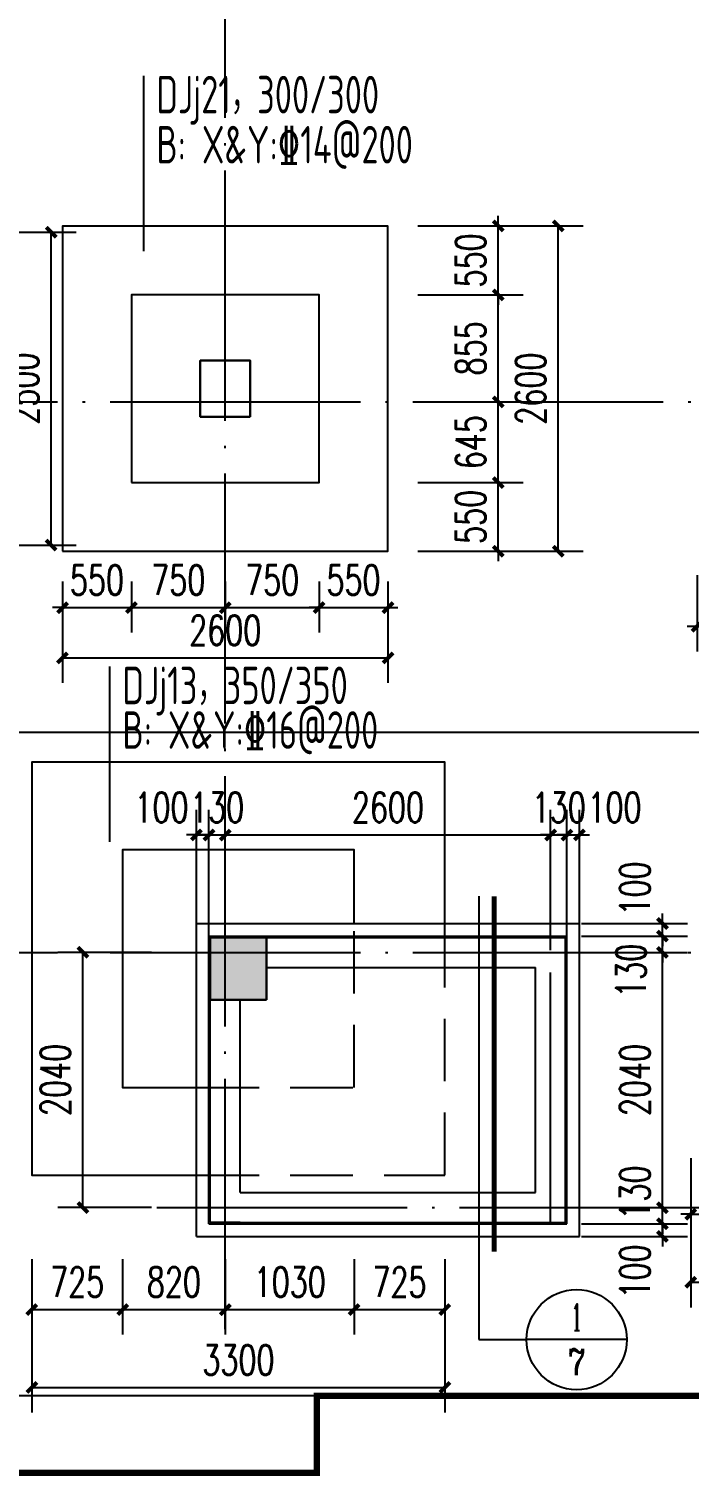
# Model space of a CAD drawing. Extents: x 1051052 to 1482120, y -981644 to -673261.
# Drawn here: x 1135956 to 1141230, y -850471 to -838906 of the extents above; entities that cross this region are included whole.
import ezdxf
from ezdxf.enums import TextEntityAlignment as Align

# ---------------------------------------------------------------- set-up
doc = ezdxf.new("R2010")
doc.units = 0
doc.header["$LTSCALE"] = 1000
doc.header["$MEASUREMENT"] = 0
doc.linetypes.add('DOTE', pattern=[2.42, 2, -0.2, 0.02, -0.2])
doc.linetypes.add('线型3', pattern=[750, 500, -250])
for name, color, linetype, lineweight in [('1526', 7, 'Continuous', 18), ('BASE-DJ', 2, 'Continuous', 25), ('BASE-DJ-BH', 7, 'Continuous', 25), ('BASE-JZ', 7, 'Continuous', 25), ('BEAM', 4, 'Continuous', 25), ('BEAM-DASH', 4, '线型3', 25), ('COLU', 2, 'Continuous', 30), ('TEXT', 7, 'Continuous', 25)]:
    doc.layers.add(name, color=color, linetype=linetype, lineweight=lineweight)
doc.layers.add('COLU-HATCH', color=7, linetype='Continuous', lineweight=25, true_color=0x5b5b5b)
for name, color, linetype in [('DIM_IDEN', 3, 'Continuous'), ('DOTE', 1, 'DOTE'), ('PUB_DIM', 3, 'Continuous'), ('PUB_TEXT', 7, 'Continuous')]:
    doc.layers.add(name, color=color, linetype=linetype)
doc.styles.add('_TCH_DIM_T3', font='SIMPLEX', dxfattribs={"width": 0.705882, "bigfont": 'GBCBIG'})
doc.styles.add('_TCH_LABEL', font='COMPLEX', dxfattribs={"bigfont": 'GBCBIG'})
doc.styles.add('FromPkpm', font='Pkpmeng', dxfattribs={"width": 0.7, "bigfont": 'hztxt'})
doc.dimstyles.new('_TCH_ARCH&&80', dxfattribs={"dimtxt": 238, "dimasz": 80, "dimexe": 200, "dimexo": 240, "dimgap": 101, "dimtad": 1, "dimdec": 0, "dimzin": 0, "dimdsep": 46, "dimtxsty": '_TCH_DIM_T3', "dimblk": 'ARCHTICK', "dimcen": 0.09, "dimclrt": 7, "dimazin": 2, "dimtfac": 1, "dimtdec": 0, "dimtix": 1, "dimtmove": 2, "dimatfit": 3, "dimfxl": 0, "dimtolj": 1, "dimtzin": 0, "dimarcsym": 0})

# ---------------------------------------------------------------- blocks, each defined once
blk = doc.blocks.new('_ArchTick')
at = {"color": 0, "linetype": 'ByBlock', "const_width": 0.4}
blk.add_lwpolyline([(-0.5, -0.5), (0.5, 0.5)], dxfattribs=at)
blk = doc.blocks.new('*D985')
at = {"layer": 'Defpoints', "color": 0, "transparency": 16777216}
for p in [(1136387, -846286), (1137176, -846286), (1137176, -848326)]:
    blk.add_point(p, dxfattribs=at)
at = {"layer": 'PUB_DIM', "color": 0, "lineweight": -2, "transparency": 16777216}
for p, q in [((1136936, -846286), (1136187, -846286)), ((1136387, -848326), (1136387, -846286)), ((1136936, -848326), (1136187, -848326))]:
    blk.add_line(p, q, dxfattribs=at)
at = {"layer": 'PUB_DIM', "color": 0, "lineweight": -2, "transparency": 16777216, "xscale": 80, "yscale": 80, "zscale": 80}
for p, rotation in [((1136387, -846286), 90), ((1136387, -848326), 270)]:
    blk.add_blockref('_ArchTick', p, dxfattribs=dict(at, rotation=rotation))
at = {"layer": 'PUB_DIM', "color": 7, "transparency": 16777216, "insert": (1136167, -847306), "char_height": 238, "attachment_point": 5, "rotation": 90, "style": '_TCH_DIM_T3'}
blk.add_mtext('\\A1;2040', dxfattribs=at)
blk = doc.blocks.new('*D997')
at = {"layer": 'Defpoints', "color": 0, "transparency": 16777216}
for p in [(1140131, -848456), (1141017, -848456), (1140131, -848556)]:
    blk.add_point(p, dxfattribs=at)
at = {"layer": 'PUB_DIM', "color": 0, "lineweight": -2, "transparency": 16777216}
for p, q in [((1141017, -848456), (1141017, -848376)), ((1140371, -848456), (1141217, -848456)), ((1141017, -848556), (1141017, -848456)), ((1140371, -848556), (1141217, -848556)), ((1141017, -848556), (1141017, -848636))]:
    blk.add_line(p, q, dxfattribs=at)
at = {"layer": 'PUB_DIM', "color": 0, "lineweight": -2, "transparency": 16777216, "xscale": 80, "yscale": 80, "zscale": 80}
for p, rotation in [((1141017, -848456), 270), ((1141017, -848556), 90)]:
    blk.add_blockref('_ArchTick', p, dxfattribs=dict(at, rotation=rotation))
at = {"layer": 'PUB_DIM', "color": 7, "transparency": 16777216, "insert": (1140797, -848836), "char_height": 238, "attachment_point": 5, "rotation": 90, "style": '_TCH_DIM_T3'}
blk.add_mtext('\\A1;100', dxfattribs=at)
blk = doc.blocks.new('*D998')
at = {"layer": 'Defpoints', "color": 0, "transparency": 16777216}
for p in [(1140131, -848326), (1141017, -848326), (1140131, -848456)]:
    blk.add_point(p, dxfattribs=at)
at = {"layer": 'PUB_DIM', "color": 0, "lineweight": -2, "transparency": 16777216}
for p, q in [((1141017, -848326), (1141017, -848246)), ((1140371, -848326), (1141217, -848326)), ((1141017, -848456), (1141017, -848326)), ((1140371, -848456), (1141217, -848456)), ((1141017, -848456), (1141017, -848536))]:
    blk.add_line(p, q, dxfattribs=at)
at = {"layer": 'PUB_DIM', "color": 0, "lineweight": -2, "transparency": 16777216, "xscale": 80, "yscale": 80, "zscale": 80}
for p, rotation in [((1141017, -848326), 270), ((1141017, -848456), 90)]:
    blk.add_blockref('_ArchTick', p, dxfattribs=dict(at, rotation=rotation))
at = {"layer": 'PUB_DIM', "color": 7, "transparency": 16777216, "insert": (1140797, -848206), "char_height": 238, "attachment_point": 5, "rotation": 90, "style": '_TCH_DIM_T3'}
blk.add_mtext('\\A1;130', dxfattribs=at)
blk = doc.blocks.new('*D999')
at = {"layer": 'Defpoints', "color": 0, "transparency": 16777216}
for p in [(1140131, -846286), (1141017, -846286), (1140131, -848326)]:
    blk.add_point(p, dxfattribs=at)
at = {"layer": 'PUB_DIM', "color": 0, "lineweight": -2, "transparency": 16777216}
for p, q in [((1140371, -846286), (1141217, -846286)), ((1141017, -848326), (1141017, -846286)), ((1140371, -848326), (1141217, -848326))]:
    blk.add_line(p, q, dxfattribs=at)
at = {"layer": 'PUB_DIM', "color": 0, "lineweight": -2, "transparency": 16777216, "xscale": 80, "yscale": 80, "zscale": 80}
for p, rotation in [((1141017, -846286), 90), ((1141017, -848326), 270)]:
    blk.add_blockref('_ArchTick', p, dxfattribs=dict(at, rotation=rotation))
at = {"layer": 'PUB_DIM', "color": 7, "transparency": 16777216, "insert": (1140797, -847306), "char_height": 238, "attachment_point": 5, "rotation": 90, "style": '_TCH_DIM_T3'}
blk.add_mtext('\\A1;2040', dxfattribs=at)
blk = doc.blocks.new('*D1000')
at = {"layer": 'Defpoints', "color": 0, "transparency": 16777216}
for p in [(1140131, -846156), (1141017, -846156), (1140131, -846286)]:
    blk.add_point(p, dxfattribs=at)
at = {"layer": 'PUB_DIM', "color": 0, "lineweight": -2, "transparency": 16777216}
for p, q in [((1141017, -846156), (1141017, -846076)), ((1140371, -846156), (1141217, -846156)), ((1141017, -846286), (1141017, -846156)), ((1140371, -846286), (1141217, -846286)), ((1141017, -846286), (1141017, -846366))]:
    blk.add_line(p, q, dxfattribs=at)
at = {"layer": 'PUB_DIM', "color": 0, "lineweight": -2, "transparency": 16777216, "xscale": 80, "yscale": 80, "zscale": 80}
for p, rotation in [((1141017, -846156), 270), ((1141017, -846286), 90)]:
    blk.add_blockref('_ArchTick', p, dxfattribs=dict(at, rotation=rotation))
at = {"layer": 'PUB_DIM', "color": 7, "transparency": 16777216, "insert": (1140766, -846433), "char_height": 238, "attachment_point": 5, "rotation": 90, "style": '_TCH_DIM_T3'}
blk.add_mtext('\\A1;130', dxfattribs=at)
blk = doc.blocks.new('*D1001')
at = {"layer": 'Defpoints', "color": 0, "transparency": 16777216}
for p in [(1140131, -846056), (1141017, -846056), (1140131, -846156)]:
    blk.add_point(p, dxfattribs=at)
at = {"layer": 'PUB_DIM', "color": 0, "lineweight": -2, "transparency": 16777216}
for p, q in [((1141017, -846056), (1141017, -845976)), ((1140371, -846056), (1141217, -846056)), ((1141017, -846156), (1141017, -846056)), ((1140371, -846156), (1141217, -846156)), ((1141017, -846156), (1141017, -846236))]:
    blk.add_line(p, q, dxfattribs=at)
at = {"layer": 'PUB_DIM', "color": 0, "lineweight": -2, "transparency": 16777216, "xscale": 80, "yscale": 80, "zscale": 80}
for p, rotation in [((1141017, -846056), 270), ((1141017, -846156), 90)]:
    blk.add_blockref('_ArchTick', p, dxfattribs=dict(at, rotation=rotation))
at = {"layer": 'PUB_DIM', "color": 7, "transparency": 16777216, "insert": (1140797, -845776), "char_height": 238, "attachment_point": 5, "rotation": 90, "style": '_TCH_DIM_T3'}
blk.add_mtext('\\A1;100', dxfattribs=at)
blk = doc.blocks.new('*D1002')
at = {"layer": 'Defpoints', "color": 0, "transparency": 16777216}
for p in [(1137394, -845348), (1137294, -846509), (1137394, -846509)]:
    blk.add_point(p, dxfattribs=at)
at = {"layer": 'PUB_DIM', "color": 0, "lineweight": -2, "transparency": 16777216}
for p, q in [((1137294, -846269), (1137294, -845148)), ((1137394, -846269), (1137394, -845148)), ((1137294, -845348), (1137214, -845348)), ((1137294, -845348), (1137394, -845348)), ((1137394, -845348), (1137474, -845348))]:
    blk.add_line(p, q, dxfattribs=at)
at = {"layer": 'PUB_DIM', "color": 0, "lineweight": -2, "transparency": 16777216, "xscale": 80, "yscale": 80, "zscale": 80}
blk.add_blockref('_ArchTick', (1137294, -845348), dxfattribs=at)
at = {"layer": 'PUB_DIM', "color": 0, "lineweight": -2, "transparency": 16777216, "xscale": 80, "yscale": 80, "zscale": 80, "rotation": 180}
blk.add_blockref('_ArchTick', (1137394, -845348), dxfattribs=at)
at = {"layer": 'PUB_DIM', "color": 7, "transparency": 16777216, "insert": (1137014, -845128), "char_height": 238, "attachment_point": 5, "style": '_TCH_DIM_T3'}
blk.add_mtext('\\A1;100', dxfattribs=at)
blk = doc.blocks.new('*D1003')
at = {"layer": 'Defpoints', "color": 0, "transparency": 16777216}
for p in [(1137524, -845348), (1137394, -846509), (1137524, -846509)]:
    blk.add_point(p, dxfattribs=at)
at = {"layer": 'PUB_DIM', "color": 0, "lineweight": -2, "transparency": 16777216}
for p, q in [((1137394, -846269), (1137394, -845148)), ((1137524, -846269), (1137524, -845148)), ((1137394, -845348), (1137314, -845348)), ((1137394, -845348), (1137524, -845348)), ((1137524, -845348), (1137604, -845348))]:
    blk.add_line(p, q, dxfattribs=at)
at = {"layer": 'PUB_DIM', "color": 0, "lineweight": -2, "transparency": 16777216, "xscale": 80, "yscale": 80, "zscale": 80}
blk.add_blockref('_ArchTick', (1137394, -845348), dxfattribs=at)
at = {"layer": 'PUB_DIM', "color": 0, "lineweight": -2, "transparency": 16777216, "xscale": 80, "yscale": 80, "zscale": 80, "rotation": 180}
blk.add_blockref('_ArchTick', (1137524, -845348), dxfattribs=at)
at = {"layer": 'PUB_DIM', "color": 7, "transparency": 16777216, "insert": (1137459, -845128), "char_height": 238, "attachment_point": 5, "style": '_TCH_DIM_T3'}
blk.add_mtext('\\A1;130', dxfattribs=at)
blk = doc.blocks.new('*D1004')
at = {"layer": 'Defpoints', "color": 0, "transparency": 16777216}
for p in [(1140124, -845348), (1137524, -846509), (1140124, -846509)]:
    blk.add_point(p, dxfattribs=at)
at = {"layer": 'PUB_DIM', "color": 0, "lineweight": -2, "transparency": 16777216}
for p, q in [((1137524, -846269), (1137524, -845148)), ((1140124, -846269), (1140124, -845148)), ((1137524, -845348), (1140124, -845348))]:
    blk.add_line(p, q, dxfattribs=at)
at = {"layer": 'PUB_DIM', "color": 0, "lineweight": -2, "transparency": 16777216, "xscale": 80, "yscale": 80, "zscale": 80, "rotation": 180}
blk.add_blockref('_ArchTick', (1137524, -845348), dxfattribs=at)
at = {"layer": 'PUB_DIM', "color": 0, "lineweight": -2, "transparency": 16777216, "xscale": 80, "yscale": 80, "zscale": 80}
blk.add_blockref('_ArchTick', (1140124, -845348), dxfattribs=at)
at = {"layer": 'PUB_DIM', "color": 7, "transparency": 16777216, "insert": (1138824, -845128), "char_height": 238, "attachment_point": 5, "style": '_TCH_DIM_T3'}
blk.add_mtext('\\A1;2600', dxfattribs=at)
blk = doc.blocks.new('*D1005')
at = {"layer": 'Defpoints', "color": 0, "transparency": 16777216}
for p in [(1140254, -845348), (1140124, -846509), (1140254, -846509)]:
    blk.add_point(p, dxfattribs=at)
at = {"layer": 'PUB_DIM', "color": 0, "lineweight": -2, "transparency": 16777216}
for p, q in [((1140124, -846269), (1140124, -845148)), ((1140254, -846269), (1140254, -845148)), ((1140124, -845348), (1140044, -845348)), ((1140124, -845348), (1140254, -845348)), ((1140254, -845348), (1140334, -845348))]:
    blk.add_line(p, q, dxfattribs=at)
at = {"layer": 'PUB_DIM', "color": 0, "lineweight": -2, "transparency": 16777216, "xscale": 80, "yscale": 80, "zscale": 80}
blk.add_blockref('_ArchTick', (1140124, -845348), dxfattribs=at)
at = {"layer": 'PUB_DIM', "color": 0, "lineweight": -2, "transparency": 16777216, "xscale": 80, "yscale": 80, "zscale": 80, "rotation": 180}
blk.add_blockref('_ArchTick', (1140254, -845348), dxfattribs=at)
at = {"layer": 'PUB_DIM', "color": 7, "transparency": 16777216, "insert": (1140189, -845128), "char_height": 238, "attachment_point": 5, "style": '_TCH_DIM_T3'}
blk.add_mtext('\\A1;130', dxfattribs=at)
blk = doc.blocks.new('*D1006')
at = {"layer": 'Defpoints', "color": 0, "transparency": 16777216}
for p in [(1140354, -845348), (1140254, -846509), (1140354, -846509)]:
    blk.add_point(p, dxfattribs=at)
at = {"layer": 'PUB_DIM', "color": 0, "lineweight": -2, "transparency": 16777216}
for p, q in [((1140254, -846269), (1140254, -845148)), ((1140354, -846269), (1140354, -845148)), ((1140254, -845348), (1140174, -845348)), ((1140254, -845348), (1140354, -845348)), ((1140354, -845348), (1140434, -845348))]:
    blk.add_line(p, q, dxfattribs=at)
at = {"layer": 'PUB_DIM', "color": 0, "lineweight": -2, "transparency": 16777216, "xscale": 80, "yscale": 80, "zscale": 80}
blk.add_blockref('_ArchTick', (1140254, -845348), dxfattribs=at)
at = {"layer": 'PUB_DIM', "color": 0, "lineweight": -2, "transparency": 16777216, "xscale": 80, "yscale": 80, "zscale": 80, "rotation": 180}
blk.add_blockref('_ArchTick', (1140354, -845348), dxfattribs=at)
at = {"layer": 'PUB_DIM', "color": 7, "transparency": 16777216, "insert": (1140634, -845128), "char_height": 238, "attachment_point": 5, "style": '_TCH_DIM_T3'}
blk.add_mtext('\\A1;100', dxfattribs=at)
blk = doc.blocks.new('*D1037')
at = {"layer": 'Defpoints', "color": 0, "transparency": 16777216}
for p in [(1138824, -840481), (1140185, -840481), (1138824, -843081)]:
    blk.add_point(p, dxfattribs=at)
at = {"layer": 'PUB_DIM', "color": 0, "lineweight": -2, "transparency": 16777216}
for p, q in [((1139064, -840481), (1140385, -840481)), ((1140185, -843081), (1140185, -840481)), ((1139064, -843081), (1140385, -843081))]:
    blk.add_line(p, q, dxfattribs=at)
at = {"layer": 'PUB_DIM', "color": 0, "lineweight": -2, "transparency": 16777216, "xscale": 80, "yscale": 80, "zscale": 80}
for p, rotation in [((1140185, -840481), 90), ((1140185, -843081), 270)]:
    blk.add_blockref('_ArchTick', p, dxfattribs=dict(at, rotation=rotation))
at = {"layer": 'PUB_DIM', "color": 7, "transparency": 16777216, "insert": (1139965, -841781), "char_height": 238, "attachment_point": 5, "rotation": 90, "style": '_TCH_DIM_T3'}
blk.add_mtext('\\A1;2600', dxfattribs=at)
blk = doc.blocks.new('*D1038')
at = {"layer": 'Defpoints', "color": 0, "transparency": 16777216}
for p in [(1138824, -842531), (1139705, -842531), (1138824, -843081)]:
    blk.add_point(p, dxfattribs=at)
at = {"layer": 'PUB_DIM', "color": 0, "lineweight": -2, "transparency": 16777216}
for p, q in [((1139705, -842531), (1139705, -842451)), ((1139064, -842531), (1139905, -842531)), ((1139705, -843081), (1139705, -842531)), ((1139064, -843081), (1139905, -843081)), ((1139705, -843081), (1139705, -843161))]:
    blk.add_line(p, q, dxfattribs=at)
at = {"layer": 'PUB_DIM', "color": 0, "lineweight": -2, "transparency": 16777216, "xscale": 80, "yscale": 80, "zscale": 80}
for p, rotation in [((1139705, -842531), 270), ((1139705, -843081), 90)]:
    blk.add_blockref('_ArchTick', p, dxfattribs=dict(at, rotation=rotation))
at = {"layer": 'PUB_DIM', "color": 7, "transparency": 16777216, "insert": (1139485, -842806), "char_height": 238, "attachment_point": 5, "rotation": 90, "style": '_TCH_DIM_T3'}
blk.add_mtext('\\A1;550', dxfattribs=at)
blk = doc.blocks.new('*D1039')
at = {"layer": 'Defpoints', "color": 0, "transparency": 16777216}
for p in [(1138824, -841886), (1139705, -841886), (1138824, -842531)]:
    blk.add_point(p, dxfattribs=at)
at = {"layer": 'PUB_DIM', "color": 0, "lineweight": -2, "transparency": 16777216}
for p, q in [((1139064, -841886), (1139905, -841886)), ((1139705, -842531), (1139705, -841886)), ((1139064, -842531), (1139905, -842531))]:
    blk.add_line(p, q, dxfattribs=at)
at = {"layer": 'PUB_DIM', "color": 0, "lineweight": -2, "transparency": 16777216, "xscale": 80, "yscale": 80, "zscale": 80}
for p, rotation in [((1139705, -841886), 90), ((1139705, -842531), 270)]:
    blk.add_blockref('_ArchTick', p, dxfattribs=dict(at, rotation=rotation))
at = {"layer": 'PUB_DIM', "color": 7, "transparency": 16777216, "insert": (1139485, -842209), "char_height": 238, "attachment_point": 5, "rotation": 90, "style": '_TCH_DIM_T3'}
blk.add_mtext('\\A1;645', dxfattribs=at)
blk = doc.blocks.new('*D1040')
at = {"layer": 'Defpoints', "color": 0, "transparency": 16777216}
for p in [(1138824, -841031), (1139705, -841031), (1138824, -841886)]:
    blk.add_point(p, dxfattribs=at)
at = {"layer": 'PUB_DIM', "color": 0, "lineweight": -2, "transparency": 16777216}
for p, q in [((1139064, -841031), (1139905, -841031)), ((1139705, -841886), (1139705, -841031)), ((1139064, -841886), (1139905, -841886))]:
    blk.add_line(p, q, dxfattribs=at)
at = {"layer": 'PUB_DIM', "color": 0, "lineweight": -2, "transparency": 16777216, "xscale": 80, "yscale": 80, "zscale": 80}
for p, rotation in [((1139705, -841031), 90), ((1139705, -841886), 270)]:
    blk.add_blockref('_ArchTick', p, dxfattribs=dict(at, rotation=rotation))
at = {"layer": 'PUB_DIM', "color": 7, "transparency": 16777216, "insert": (1139485, -841459), "char_height": 238, "attachment_point": 5, "rotation": 90, "style": '_TCH_DIM_T3'}
blk.add_mtext('\\A1;855', dxfattribs=at)
blk = doc.blocks.new('*D1041')
at = {"layer": 'Defpoints', "color": 0, "transparency": 16777216}
for p in [(1138824, -840481), (1139705, -840481), (1138824, -841031)]:
    blk.add_point(p, dxfattribs=at)
at = {"layer": 'PUB_DIM', "color": 0, "lineweight": -2, "transparency": 16777216}
for p, q in [((1139705, -840481), (1139705, -840401)), ((1139064, -840481), (1139905, -840481)), ((1139705, -841031), (1139705, -840481)), ((1139064, -841031), (1139905, -841031)), ((1139705, -841031), (1139705, -841111))]:
    blk.add_line(p, q, dxfattribs=at)
at = {"layer": 'PUB_DIM', "color": 0, "lineweight": -2, "transparency": 16777216, "xscale": 80, "yscale": 80, "zscale": 80}
for p, rotation in [((1139705, -840481), 270), ((1139705, -841031), 90)]:
    blk.add_blockref('_ArchTick', p, dxfattribs=dict(at, rotation=rotation))
at = {"layer": 'PUB_DIM', "color": 7, "transparency": 16777216, "insert": (1139485, -840756), "char_height": 238, "attachment_point": 5, "rotation": 90, "style": '_TCH_DIM_T3'}
blk.add_mtext('\\A1;550', dxfattribs=at)
blk = doc.blocks.new('*D1043')
at = {"layer": 'Defpoints', "color": 0, "transparency": 16777216}
for p in [(1141294, -843031), (1141844, -843031), (1141844, -843681)]:
    blk.add_point(p, dxfattribs=at)
at = {"layer": 'PUB_DIM', "color": 0, "lineweight": -2, "transparency": 16777216}
for p, q in [((1141294, -843271), (1141294, -843881)), ((1141844, -843271), (1141844, -843881)), ((1141294, -843681), (1141214, -843681)), ((1141294, -843681), (1141844, -843681)), ((1141844, -843681), (1141924, -843681))]:
    blk.add_line(p, q, dxfattribs=at)
at = {"layer": 'PUB_DIM', "color": 0, "lineweight": -2, "transparency": 16777216, "xscale": 80, "yscale": 80, "zscale": 80}
blk.add_blockref('_ArchTick', (1141294, -843681), dxfattribs=at)
at = {"layer": 'PUB_DIM', "color": 0, "lineweight": -2, "transparency": 16777216, "xscale": 80, "yscale": 80, "zscale": 80, "rotation": 180}
blk.add_blockref('_ArchTick', (1141844, -843681), dxfattribs=at)
at = {"layer": 'PUB_DIM', "color": 7, "transparency": 16777216, "insert": (1141569, -843461), "char_height": 238, "attachment_point": 5, "style": '_TCH_DIM_T3'}
blk.add_mtext('\\A1;550', dxfattribs=at)
blk = doc.blocks.new('*D1047')
at = {"layer": 'Defpoints', "color": 0, "transparency": 16777216}
for p in [(1136224, -843081), (1138824, -843081), (1138824, -843933)]:
    blk.add_point(p, dxfattribs=at)
at = {"layer": 'PUB_DIM', "color": 0, "lineweight": -2, "transparency": 16777216}
for p, q in [((1136224, -843321), (1136224, -844133)), ((1138824, -843321), (1138824, -844133)), ((1136224, -843933), (1138824, -843933))]:
    blk.add_line(p, q, dxfattribs=at)
at = {"layer": 'PUB_DIM', "color": 0, "lineweight": -2, "transparency": 16777216, "xscale": 80, "yscale": 80, "zscale": 80, "rotation": 180}
blk.add_blockref('_ArchTick', (1136224, -843933), dxfattribs=at)
at = {"layer": 'PUB_DIM', "color": 0, "lineweight": -2, "transparency": 16777216, "xscale": 80, "yscale": 80, "zscale": 80}
blk.add_blockref('_ArchTick', (1138824, -843933), dxfattribs=at)
at = {"layer": 'PUB_DIM', "color": 7, "transparency": 16777216, "insert": (1137524, -843713), "char_height": 238, "attachment_point": 5, "style": '_TCH_DIM_T3'}
blk.add_mtext('\\A1;2600', dxfattribs=at)
blk = doc.blocks.new('*D1048')
at = {"layer": 'Defpoints', "color": 0, "transparency": 16777216}
for p in [(1136224, -843081), (1136774, -843081), (1136774, -843531)]:
    blk.add_point(p, dxfattribs=at)
at = {"layer": 'PUB_DIM', "color": 0, "lineweight": -2, "transparency": 16777216}
for p, q in [((1136224, -843321), (1136224, -843731)), ((1136774, -843321), (1136774, -843731)), ((1136224, -843531), (1136144, -843531)), ((1136224, -843531), (1136774, -843531)), ((1136774, -843531), (1136854, -843531))]:
    blk.add_line(p, q, dxfattribs=at)
at = {"layer": 'PUB_DIM', "color": 0, "lineweight": -2, "transparency": 16777216, "xscale": 80, "yscale": 80, "zscale": 80}
blk.add_blockref('_ArchTick', (1136224, -843531), dxfattribs=at)
at = {"layer": 'PUB_DIM', "color": 0, "lineweight": -2, "transparency": 16777216, "xscale": 80, "yscale": 80, "zscale": 80, "rotation": 180}
blk.add_blockref('_ArchTick', (1136774, -843531), dxfattribs=at)
at = {"layer": 'PUB_DIM', "color": 7, "transparency": 16777216, "insert": (1136499, -843311), "char_height": 238, "attachment_point": 5, "style": '_TCH_DIM_T3'}
blk.add_mtext('\\A1;550', dxfattribs=at)
blk = doc.blocks.new('*D1049')
at = {"layer": 'Defpoints', "color": 0, "transparency": 16777216}
for p in [(1136774, -843081), (1137524, -843081), (1137524, -843531)]:
    blk.add_point(p, dxfattribs=at)
at = {"layer": 'PUB_DIM', "color": 0, "lineweight": -2, "transparency": 16777216}
for p, q in [((1136774, -843321), (1136774, -843731)), ((1137524, -843321), (1137524, -843731)), ((1136774, -843531), (1137524, -843531))]:
    blk.add_line(p, q, dxfattribs=at)
at = {"layer": 'PUB_DIM', "color": 0, "lineweight": -2, "transparency": 16777216, "xscale": 80, "yscale": 80, "zscale": 80, "rotation": 180}
blk.add_blockref('_ArchTick', (1136774, -843531), dxfattribs=at)
at = {"layer": 'PUB_DIM', "color": 0, "lineweight": -2, "transparency": 16777216, "xscale": 80, "yscale": 80, "zscale": 80}
blk.add_blockref('_ArchTick', (1137524, -843531), dxfattribs=at)
at = {"layer": 'PUB_DIM', "color": 7, "transparency": 16777216, "insert": (1137149, -843311), "char_height": 238, "attachment_point": 5, "style": '_TCH_DIM_T3'}
blk.add_mtext('\\A1;750', dxfattribs=at)
blk = doc.blocks.new('*D1050')
at = {"layer": 'Defpoints', "color": 0, "transparency": 16777216}
for p in [(1137524, -843081), (1138274, -843081), (1138274, -843531)]:
    blk.add_point(p, dxfattribs=at)
at = {"layer": 'PUB_DIM', "color": 0, "lineweight": -2, "transparency": 16777216}
for p, q in [((1137524, -843321), (1137524, -843731)), ((1138274, -843321), (1138274, -843731)), ((1137524, -843531), (1138274, -843531))]:
    blk.add_line(p, q, dxfattribs=at)
at = {"layer": 'PUB_DIM', "color": 0, "lineweight": -2, "transparency": 16777216, "xscale": 80, "yscale": 80, "zscale": 80, "rotation": 180}
blk.add_blockref('_ArchTick', (1137524, -843531), dxfattribs=at)
at = {"layer": 'PUB_DIM', "color": 0, "lineweight": -2, "transparency": 16777216, "xscale": 80, "yscale": 80, "zscale": 80}
blk.add_blockref('_ArchTick', (1138274, -843531), dxfattribs=at)
at = {"layer": 'PUB_DIM', "color": 7, "transparency": 16777216, "insert": (1137899, -843311), "char_height": 238, "attachment_point": 5, "style": '_TCH_DIM_T3'}
blk.add_mtext('\\A1;750', dxfattribs=at)
blk = doc.blocks.new('*D1051')
at = {"layer": 'Defpoints', "color": 0, "transparency": 16777216}
for p in [(1138274, -843081), (1138824, -843081), (1138824, -843531)]:
    blk.add_point(p, dxfattribs=at)
at = {"layer": 'PUB_DIM', "color": 0, "lineweight": -2, "transparency": 16777216}
for p, q in [((1138274, -843321), (1138274, -843731)), ((1138824, -843321), (1138824, -843731)), ((1138274, -843531), (1138194, -843531)), ((1138274, -843531), (1138824, -843531)), ((1138824, -843531), (1138904, -843531))]:
    blk.add_line(p, q, dxfattribs=at)
at = {"layer": 'PUB_DIM', "color": 0, "lineweight": -2, "transparency": 16777216, "xscale": 80, "yscale": 80, "zscale": 80}
blk.add_blockref('_ArchTick', (1138274, -843531), dxfattribs=at)
at = {"layer": 'PUB_DIM', "color": 0, "lineweight": -2, "transparency": 16777216, "xscale": 80, "yscale": 80, "zscale": 80, "rotation": 180}
blk.add_blockref('_ArchTick', (1138824, -843531), dxfattribs=at)
at = {"layer": 'PUB_DIM', "color": 7, "transparency": 16777216, "insert": (1138549, -843311), "char_height": 238, "attachment_point": 5, "style": '_TCH_DIM_T3'}
blk.add_mtext('\\A1;550', dxfattribs=at)
blk = doc.blocks.new('*D1057')
at = {"layer": 'Defpoints', "color": 0, "transparency": 16777216}
for p in [(1141244, -847691), (1143844, -847691), (1143844, -848923)]:
    blk.add_point(p, dxfattribs=at)
at = {"layer": 'PUB_DIM', "color": 0, "lineweight": -2, "transparency": 16777216}
for p, q in [((1141244, -847931), (1141244, -849123)), ((1143844, -847931), (1143844, -849123)), ((1141244, -848923), (1143844, -848923))]:
    blk.add_line(p, q, dxfattribs=at)
at = {"layer": 'PUB_DIM', "color": 0, "lineweight": -2, "transparency": 16777216, "xscale": 80, "yscale": 80, "zscale": 80, "rotation": 180}
blk.add_blockref('_ArchTick', (1141244, -848923), dxfattribs=at)
at = {"layer": 'PUB_DIM', "color": 0, "lineweight": -2, "transparency": 16777216, "xscale": 80, "yscale": 80, "zscale": 80}
blk.add_blockref('_ArchTick', (1143844, -848923), dxfattribs=at)
at = {"layer": 'PUB_DIM', "color": 7, "transparency": 16777216, "insert": (1142544, -848703), "char_height": 238, "attachment_point": 5, "style": '_TCH_DIM_T3'}
blk.add_mtext('\\A1;2600', dxfattribs=at)
blk = doc.blocks.new('*D1058')
at = {"layer": 'Defpoints', "color": 0, "transparency": 16777216}
for p in [(1141244, -847691), (1141794, -847691), (1141794, -848379)]:
    blk.add_point(p, dxfattribs=at)
at = {"layer": 'PUB_DIM', "color": 0, "lineweight": -2, "transparency": 16777216}
for p, q in [((1141244, -847931), (1141244, -848579)), ((1141794, -847931), (1141794, -848579)), ((1141244, -848379), (1141164, -848379)), ((1141244, -848379), (1141794, -848379)), ((1141794, -848379), (1141874, -848379))]:
    blk.add_line(p, q, dxfattribs=at)
at = {"layer": 'PUB_DIM', "color": 0, "lineweight": -2, "transparency": 16777216, "xscale": 80, "yscale": 80, "zscale": 80}
blk.add_blockref('_ArchTick', (1141244, -848379), dxfattribs=at)
at = {"layer": 'PUB_DIM', "color": 0, "lineweight": -2, "transparency": 16777216, "xscale": 80, "yscale": 80, "zscale": 80, "rotation": 180}
blk.add_blockref('_ArchTick', (1141794, -848379), dxfattribs=at)
at = {"layer": 'PUB_DIM', "color": 7, "transparency": 16777216, "insert": (1141519, -848159), "char_height": 238, "attachment_point": 5, "style": '_TCH_DIM_T3'}
blk.add_mtext('\\A1;550', dxfattribs=at)
blk = doc.blocks.new('*D1062')
at = {"layer": 'Defpoints', "color": 0, "transparency": 16777216}
for p in [(1135979, -848497), (1139279, -848497), (1139279, -849764)]:
    blk.add_point(p, dxfattribs=at)
at = {"layer": 'PUB_DIM', "color": 0, "lineweight": -2, "transparency": 16777216}
for p, q in [((1135979, -848737), (1135979, -849964)), ((1139279, -848737), (1139279, -849964)), ((1135979, -849764), (1139279, -849764))]:
    blk.add_line(p, q, dxfattribs=at)
at = {"layer": 'PUB_DIM', "color": 0, "lineweight": -2, "transparency": 16777216, "xscale": 80, "yscale": 80, "zscale": 80, "rotation": 180}
blk.add_blockref('_ArchTick', (1135979, -849764), dxfattribs=at)
at = {"layer": 'PUB_DIM', "color": 0, "lineweight": -2, "transparency": 16777216, "xscale": 80, "yscale": 80, "zscale": 80}
blk.add_blockref('_ArchTick', (1139279, -849764), dxfattribs=at)
at = {"layer": 'PUB_DIM', "color": 7, "transparency": 16777216, "insert": (1137629, -849544), "char_height": 238, "attachment_point": 5, "style": '_TCH_DIM_T3'}
blk.add_mtext('\\A1;3300', dxfattribs=at)
blk = doc.blocks.new('*D1063')
at = {"layer": 'Defpoints', "color": 0, "transparency": 16777216}
for p in [(1135979, -848497), (1136704, -848497), (1136704, -849141)]:
    blk.add_point(p, dxfattribs=at)
at = {"layer": 'PUB_DIM', "color": 0, "lineweight": -2, "transparency": 16777216}
for p, q in [((1135979, -848737), (1135979, -849341)), ((1136704, -848737), (1136704, -849341)), ((1135979, -849141), (1136704, -849141))]:
    blk.add_line(p, q, dxfattribs=at)
at = {"layer": 'PUB_DIM', "color": 0, "lineweight": -2, "transparency": 16777216, "xscale": 80, "yscale": 80, "zscale": 80, "rotation": 180}
blk.add_blockref('_ArchTick', (1135979, -849141), dxfattribs=at)
at = {"layer": 'PUB_DIM', "color": 0, "lineweight": -2, "transparency": 16777216, "xscale": 80, "yscale": 80, "zscale": 80}
blk.add_blockref('_ArchTick', (1136704, -849141), dxfattribs=at)
at = {"layer": 'PUB_DIM', "color": 7, "transparency": 16777216, "insert": (1136341, -848921), "char_height": 238, "attachment_point": 5, "style": '_TCH_DIM_T3'}
blk.add_mtext('\\A1;725', dxfattribs=at)
blk = doc.blocks.new('*D1064')
at = {"layer": 'Defpoints', "color": 0, "transparency": 16777216}
for p in [(1136704, -848497), (1137524, -848497), (1137524, -849141)]:
    blk.add_point(p, dxfattribs=at)
at = {"layer": 'PUB_DIM', "color": 0, "lineweight": -2, "transparency": 16777216}
for p, q in [((1136704, -848737), (1136704, -849341)), ((1137524, -848737), (1137524, -849341)), ((1136704, -849141), (1137524, -849141))]:
    blk.add_line(p, q, dxfattribs=at)
at = {"layer": 'PUB_DIM', "color": 0, "lineweight": -2, "transparency": 16777216, "xscale": 80, "yscale": 80, "zscale": 80, "rotation": 180}
blk.add_blockref('_ArchTick', (1136704, -849141), dxfattribs=at)
at = {"layer": 'PUB_DIM', "color": 0, "lineweight": -2, "transparency": 16777216, "xscale": 80, "yscale": 80, "zscale": 80}
blk.add_blockref('_ArchTick', (1137524, -849141), dxfattribs=at)
at = {"layer": 'PUB_DIM', "color": 7, "transparency": 16777216, "insert": (1137114, -848921), "char_height": 238, "attachment_point": 5, "style": '_TCH_DIM_T3'}
blk.add_mtext('\\A1;820', dxfattribs=at)
blk = doc.blocks.new('*D1065')
at = {"layer": 'Defpoints', "color": 0, "transparency": 16777216}
for p in [(1137524, -848497), (1138554, -848497), (1138554, -849141)]:
    blk.add_point(p, dxfattribs=at)
at = {"layer": 'PUB_DIM', "color": 0, "lineweight": -2, "transparency": 16777216}
for p, q in [((1137524, -848737), (1137524, -849341)), ((1138554, -848737), (1138554, -849341)), ((1137524, -849141), (1138554, -849141))]:
    blk.add_line(p, q, dxfattribs=at)
at = {"layer": 'PUB_DIM', "color": 0, "lineweight": -2, "transparency": 16777216, "xscale": 80, "yscale": 80, "zscale": 80, "rotation": 180}
blk.add_blockref('_ArchTick', (1137524, -849141), dxfattribs=at)
at = {"layer": 'PUB_DIM', "color": 0, "lineweight": -2, "transparency": 16777216, "xscale": 80, "yscale": 80, "zscale": 80}
blk.add_blockref('_ArchTick', (1138554, -849141), dxfattribs=at)
at = {"layer": 'PUB_DIM', "color": 7, "transparency": 16777216, "insert": (1138039, -848921), "char_height": 238, "attachment_point": 5, "style": '_TCH_DIM_T3'}
blk.add_mtext('\\A1;1030', dxfattribs=at)
blk = doc.blocks.new('*D1066')
at = {"layer": 'Defpoints', "color": 0, "transparency": 16777216}
for p in [(1138554, -848497), (1139279, -848497), (1139279, -849141)]:
    blk.add_point(p, dxfattribs=at)
at = {"layer": 'PUB_DIM', "color": 0, "lineweight": -2, "transparency": 16777216}
for p, q in [((1138554, -848737), (1138554, -849341)), ((1139279, -848737), (1139279, -849341)), ((1138554, -849141), (1139279, -849141))]:
    blk.add_line(p, q, dxfattribs=at)
at = {"layer": 'PUB_DIM', "color": 0, "lineweight": -2, "transparency": 16777216, "xscale": 80, "yscale": 80, "zscale": 80, "rotation": 180}
blk.add_blockref('_ArchTick', (1138554, -849141), dxfattribs=at)
at = {"layer": 'PUB_DIM', "color": 0, "lineweight": -2, "transparency": 16777216, "xscale": 80, "yscale": 80, "zscale": 80}
blk.add_blockref('_ArchTick', (1139279, -849141), dxfattribs=at)
at = {"layer": 'PUB_DIM', "color": 7, "transparency": 16777216, "insert": (1138916, -848921), "char_height": 238, "attachment_point": 5, "style": '_TCH_DIM_T3'}
blk.add_mtext('\\A1;725', dxfattribs=at)
blk = doc.blocks.new('*D1077')
at = {"layer": 'Defpoints', "color": 0, "transparency": 16777216}
for p in [(1135174, -840531), (1136133, -840531), (1135174, -843031)]:
    blk.add_point(p, dxfattribs=at)
at = {"layer": 'PUB_DIM', "color": 0, "lineweight": -2, "transparency": 16777216}
for p, q in [((1135414, -840531), (1136333, -840531)), ((1136133, -843031), (1136133, -840531)), ((1135414, -843031), (1136333, -843031))]:
    blk.add_line(p, q, dxfattribs=at)
at = {"layer": 'PUB_DIM', "color": 0, "lineweight": -2, "transparency": 16777216, "xscale": 80, "yscale": 80, "zscale": 80}
for p, rotation in [((1136133, -840531), 90), ((1136133, -843031), 270)]:
    blk.add_blockref('_ArchTick', p, dxfattribs=dict(at, rotation=rotation))
at = {"layer": 'PUB_DIM', "color": 7, "transparency": 16777216, "insert": (1135913, -841781), "char_height": 238, "attachment_point": 5, "rotation": 90, "style": '_TCH_DIM_T3'}
blk.add_mtext('\\A1;2500', dxfattribs=at)

msp = doc.modelspace()

# ---------------------------------------------------------------- hatches: boundary and pattern name
at = {"layer": 'COLU-HATCH', "transparency": 33554687}
msp.add_hatch(color=256, dxfattribs=at).paths.add_polyline_path([(1137853.728, -846666.083), (1137853.728, -846166.083), (1137403.728, -846166.083), (1137403.728, -846666.083)], flags=0)

# ---------------------------------------------------------------- linework, layer by layer
at = {"layer": '1526', "const_width": 50}
msp.add_lwpolyline([(1102022.121, -850063.961), (1118469.361, -850063.961), (1118469.361, -850446.415), (1138256.459, -850446.415), (1138256.459, -849829.255), (1144834.563, -849829.255)], dxfattribs=at)
at = {"layer": 'BASE-DJ', "linetype": 'Continuous'}
for points in [[(1136223.728, -843081.083), (1138823.728, -843081.083), (1138823.728, -840481.083), (1136223.728, -840481.083)], [(1136773.728, -842531.083), (1138273.728, -842531.083), (1138273.728, -841031.083), (1136773.728, -841031.083)]]:
    msp.add_lwpolyline(points, close=True, dxfattribs=at)
for points in [[(1139278.728, -846056.083), (1139278.728, -844766.083), (1135978.728, -844766.083), (1135978.728, -848066.083), (1137293.728, -848066.083)], [(1138553.728, -846056.083), (1138553.728, -845466.083), (1136703.728, -845466.083), (1136703.728, -847366.083), (1137293.728, -847366.083)]]:
    msp.add_lwpolyline(points, dxfattribs=at)
at = {"layer": 'BASE-JZ'}
for points in [[(1136873.728, -840681.083), (1136873.728, -839281.083)], [(1136602.387, -845402.639), (1136602.387, -844002.639)]]:
    msp.add_lwpolyline(points, dxfattribs=at)
at = {"layer": 'BEAM'}
for p, q in [((1137293.728, -848556.083), (1137293.728, -846056.083)), ((1137293.728, -846056.083), (1140353.728, -846056.083)), ((1140353.728, -848556.083), (1140353.728, -846056.083)), ((1137393.728, -846156.083), (1140253.728, -846156.083)), ((1137393.728, -848456.083), (1137393.728, -846156.083)), ((1137403.728, -846166.083), (1140243.728, -846166.083)), ((1137403.728, -848446.083), (1137403.728, -846166.083)), ((1140243.728, -848446.083), (1140243.728, -846166.083)), ((1140253.728, -848456.083), (1140253.728, -846156.083)), ((1137853.728, -846406.083), (1140003.728, -846406.083)), ((1140003.728, -848206.083), (1140003.728, -846406.083)), ((1137643.728, -848206.083), (1137643.728, -846666.083)), ((1137643.728, -848206.083), (1140003.728, -848206.083)), ((1137393.728, -848456.083), (1140253.728, -848456.083)), ((1137643.728, -848446.083), (1137403.728, -848446.083)), ((1137643.728, -848446.083), (1140243.728, -848446.083)), ((1137293.728, -848556.083), (1140353.728, -848556.083))]:
    msp.add_line(p, q, dxfattribs=at)
at = {"layer": 'BEAM-DASH', "ltscale": 0.001}
for points in [[(1137293.728, -847366.083), (1138553.728, -847366.083), (1138553.728, -846056.083)], [(1137293.728, -848066.083), (1139278.728, -848066.083), (1139278.728, -846056.083)]]:
    msp.add_lwpolyline(points, dxfattribs=at)
at = {"layer": 'COLU', "linetype": 'Continuous'}
for points in [[(1137723.728, -842006.083), (1137723.728, -841556.083), (1137323.728, -841556.083), (1137323.728, -842006.083)], [(1137853.728, -846666.083), (1137853.728, -846166.083), (1137403.728, -846166.083), (1137403.728, -846666.083)]]:
    msp.add_lwpolyline(points, close=True, dxfattribs=at)
at = {"layer": 'COLU'}
msp.add_lwpolyline([(1137853.728, -846666.083), (1137853.728, -846166.083), (1137403.728, -846166.083), (1137403.728, -846666.083)], close=True, dxfattribs=at)
at = {"layer": 'DIM_IDEN'}
for p, q in [((1139551.337, -845837.7), (1139551.337, -849381.344)), ((1139551.337, -849381.344), (1139931.615, -849381.344)), ((1140731.615, -849381.344), (1139931.615, -849381.344))]:
    msp.add_line(p, q, dxfattribs=at)
at = {"layer": 'DIM_IDEN', "const_width": 40}
msp.add_lwpolyline([(1139671.337, -845837.7), (1139671.337, -848678.114)], dxfattribs=at)
at = {"layer": 'DIM_IDEN'}
msp.add_circle((1140331.615, -849381.344), 400, dxfattribs=at)
at = {"layer": 'DOTE'}
for p, q in [((1137523.728, -849297.918), (1137523.728, -834716.564)), ((1137523.728, -849297.918), (1137523.728, -834716.564)), ((1102723.728, -841886.083), (1143623.728, -841886.083)), ((1140123.728, -848446.083), (1140123.728, -846166.083)), ((1102723.728, -846286.083), (1143623.728, -846286.083)), ((1102723.728, -846286.083), (1143623.728, -846286.083)), ((1136976.836, -848326.083), (1143623.728, -848326.083))]:
    msp.add_line(p, q, dxfattribs=at)
at = {"layer": 'TEXT'}
msp.add_lwpolyline([(1127821.945, -844527.262), (1145628.507, -844527.262), (1145628.507, -849829.255), (1127821.945, -849829.255)], close=True, dxfattribs=at)

# ---------------------------------------------------------------- texts
at = {"layer": 'BASE-DJ-BH', "style": 'FromPkpm', "width": 0.7}
for s, p in [('DJj21，300/300', (1136973.728, -839281.083)), ('DJj13，350/350', (1136702.387, -844002.639))]:
    msp.add_text(s, height=300, dxfattribs=at).set_placement(p, align=Align.TOP_LEFT)
at = {"layer": 'BASE-JZ', "style": 'FromPkpm', "width": 0.7}
for s, p in [('B: X&Y:%%13214@200', (1136973.728, -839681.083)), ('B: X&Y:%%13216@200', (1136702.387, -844359.294))]:
    msp.add_text(s, height=300, dxfattribs=at).set_placement(p, align=Align.TOP_LEFT)
at = {"layer": 'PUB_TEXT', "color": 7, "style": '_TCH_LABEL'}
for s, height, p, p2 in [('1', 214.156, (1140285.724, -849308.063), (1140377.506, -849308.063)), ('7', 208.805, (1140262.013, -849664.186), (1140401.217, -849664.186))]:
    msp.add_text(s, height=height, dxfattribs=at).set_placement(p, p2, align=Align.FIT)

# ---------------------------------------------------------------- dimensions: what is measured, and where the dimension line sits
at = {"layer": 'PUB_DIM'}
for p1, p2, distance, picture, middle in [((1138823.728, -841031.083), (1138823.728, -840481.083), -880.953, '*D1041', (1139484.681, -840756.083)), ((1138823.728, -843081.083), (1138823.728, -840481.083), -1361.026, '*D1037', (1139964.754, -841781.083)), ((1135173.728, -843031.083), (1135173.728, -840531.083), -959.575, '*D1077', (1135913.303, -841781.083)), ((1138823.728, -841886.083), (1138823.728, -841031.083), -880.953, '*D1040', (1139484.681, -841458.583)), ((1138823.728, -842531.083), (1138823.728, -841886.083), -880.953, '*D1039', (1139484.681, -842208.583)), ((1138823.728, -843081.083), (1138823.728, -842531.083), -880.953, '*D1038', (1139484.681, -842806.083)), ((1136223.728, -843081.083), (1136773.728, -843081.083), -450, '*D1048', (1136498.728, -843311.083)), ((1136223.728, -843081.083), (1138823.728, -843081.083), -851.851, '*D1047', (1137523.728, -843712.934)), ((1136773.728, -843081.083), (1137523.728, -843081.083), -450, '*D1049', (1137148.728, -843311.083)), ((1137523.728, -843081.083), (1138273.728, -843081.083), -450, '*D1050', (1137898.728, -843311.083)), ((1138273.728, -843081.083), (1138823.728, -843081.083), -450, '*D1051', (1138548.728, -843311.083)), ((1141293.728, -843031.083), (1141843.728, -843031.083), -650, '*D1043', (1141568.728, -843461.083)), ((1137393.728, -846509.147), (1137523.728, -846509.147), 1161.094, '*D1003', (1137458.728, -845128.054)), ((1137523.728, -846509.147), (1140123.728, -846509.147), 1161.094, '*D1004', (1138823.728, -845128.054)), ((1140123.728, -846509.147), (1140253.728, -846509.147), 1161.094, '*D1005', (1140188.728, -845128.054)), ((1137176.002, -848326.083), (1137176.002, -846286.083), 788.617, '*D985', (1136167.385, -847306.083)), ((1140131.201, -848326.083), (1140131.201, -846286.083), -885.904, '*D999', (1140797.106, -847306.083)), ((1141243.728, -847691.083), (1141793.728, -847691.083), -687.776, '*D1058', (1141518.728, -848158.859)), ((1141243.728, -847691.083), (1143843.728, -847691.083), -1231.618, '*D1057', (1142543.728, -848702.701)), ((1135978.728, -848496.564), (1139278.728, -848496.564), -1267.304, '*D1062', (1137628.728, -849543.868)), ((1135978.728, -848496.564), (1136703.728, -848496.564), -644.356, '*D1063', (1136341.228, -848920.92)), ((1136703.728, -848496.564), (1137523.728, -848496.564), -644.356, '*D1064', (1137113.728, -848920.92)), ((1137523.728, -848496.564), (1138553.728, -848496.564), -644.356, '*D1065', (1138038.728, -848920.92)), ((1138553.728, -848496.564), (1139278.728, -848496.564), -644.356, '*D1066', (1138916.228, -848920.92))]:
    dim = msp.add_aligned_dim(p1=p1, p2=p2, distance=distance, dimstyle='_TCH_ARCH&&80', dxfattribs=at)
    dim.commit()
    dim.dimension.update_dxf_attribs({"geometry": picture, "text_midpoint": middle})
for base, p1, p2, angle, picture, middle in [((1137393.728, -845348.054), (1137293.728, -846509.147), (1137393.728, -846509.147), 0, '*D1002', (1137013.728, -845128.054)), ((1140353.728, -845348.054), (1140253.728, -846509.147), (1140353.728, -846509.147), 0, '*D1006', (1140633.728, -845128.054)), ((1141017.106, -846056.083), (1140131.201, -846156.083), (1140131.201, -846056.083), 90, '*D1001', (1140797.106, -845776.083)), ((1141017.106, -846156.083), (1140131.201, -846286.083), (1140131.201, -846156.083), 90, '*D1000', (1140766.491, -846433.083)), ((1141017.106, -848326.083), (1140131.201, -848456.083), (1140131.201, -848326.083), 90, '*D998', (1140797.106, -848205.591)), ((1141017.106, -848456.083), (1140131.201, -848556.083), (1140131.201, -848456.083), 90, '*D997', (1140797.106, -848836.083))]:
    dim = msp.add_linear_dim(base=base, p1=p1, p2=p2, angle=angle, dimstyle='_TCH_ARCH&&80', dxfattribs=at)
    dim.commit()
    dim.dimension.update_dxf_attribs({"geometry": picture, "text_midpoint": middle, "dimtype": 129})

doc.saveas('drawing.dxf')
